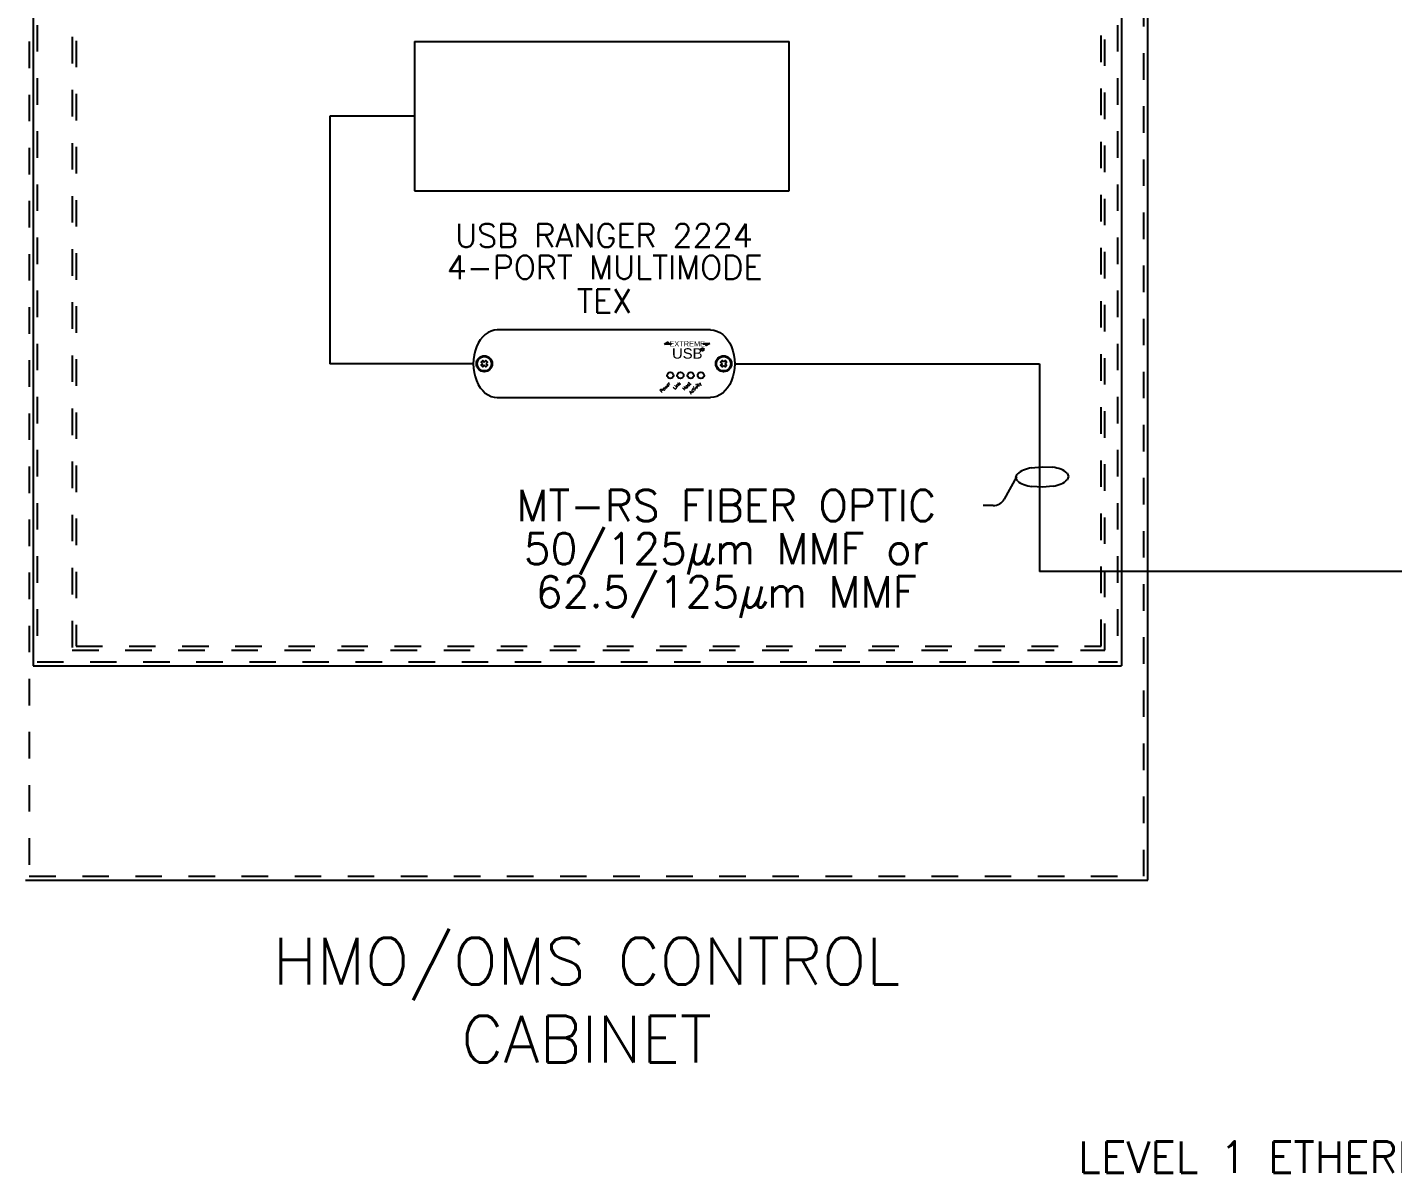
# Model space of a CAD drawing. Extents: x 0 to 34, y 0 to 22.
# Drawn here: x 14.73 to 19.87, y 4.59 to 8.91 of the extents above; entities that cross this region are included whole.
import ezdxf
from ezdxf.enums import TextEntityAlignment as Align

# ---------------------------------------------------------------- set-up
doc = ezdxf.new("R2010")
doc.units = 0
doc.header["$LTSCALE"] = 0.375
doc.header["$MEASUREMENT"] = 0
doc.linetypes.add('HIDDEN', pattern=[0.375, 0.25, -0.125])
doc.layers.get('0').update_dxf_attribs({"color": 4})
for name, color, linetype in [('1', 4, 'Continuous'), ('1A', 6, 'Continuous'), ('DIM', 111, 'Continuous'), ('HIDDEN', 7, 'HIDDEN'), ('TEXT', 7, 'Continuous')]:
    doc.layers.add(name, color=color, linetype=linetype)
doc.styles.add('BOLD', font='swissck.ttf')
doc.styles.add('ROMANS', font='ROMANS.shx')
doc.styles.get("Standard").update_dxf_attribs({"font": 'isocp.shx'})

# ---------------------------------------------------------------- blocks, each defined once
blk = doc.blocks.new('A$C6AC85A23')
h = blk.add_hatch(color=256)
h.dxf.hatch_style = 1
h.paths.add_polyline_path([(-9.38, 0.22), (-9.38, 0.84), (-11.06, -0.22), (-7.97, -0.22), (-7.97, 0.22)])
h = blk.add_hatch(color=256)
h.dxf.hatch_style = 1
h.paths.add_polyline_path([(9.23, -0.22), (9.23, -0.84), (10.9, 0.22), (7.81, 0.22), (7.81, -0.22)])
for points in [[(-11.06, -0.22), (-9.38, 0.84), (-9.38, 0.22), (-7.97, 0.22), (-7.97, -0.22), (-11.06, -0.22)], [(10.9, 0.22), (9.23, -0.84), (9.23, -0.22), (7.81, -0.22), (7.81, 0.22), (10.9, 0.22)]]:
    blk.add_lwpolyline(points)
blk.add_circle((7.39, -2.7), 0.618)
at = {"style": 'BOLD', "width": 1.25}
for s, height, p in [('EXTREME', 2.5, (0, 0)), ('USB', 5, (0, -4.65))]:
    blk.add_text(s, height=height, dxfattribs=at).set_placement(p, align=Align.MIDDLE_CENTER)
blk.add_text('R', height=0.8).set_placement((7.39, -2.7), align=Align.MIDDLE_CENTER)
blk = doc.blocks.new('A$C372C479D')
at = {"layer": '1'}
for points in [[(25.07, 15.9), (-25.07, 15.9)], [(-28.48, 7.95), (-28.83, 8.31), (-28.47, 8.67), (-28.12, 8.31)], [(-28.12, 7.59), (-28.47, 7.24), (-28.83, 7.6), (-28.48, 7.95)], [(-28.12, 8.31), (-27.76, 8.67), (-27.4, 8.31), (-27.76, 7.95)], [(-27.76, 7.95), (-27.4, 7.6), (-27.76, 7.24), (-28.12, 7.59)], [(28.12, 8.31), (27.76, 8.67), (27.4, 8.31), (27.76, 7.95)], [(27.76, 7.95), (27.4, 7.6), (27.76, 7.24), (28.12, 7.59)], [(28.48, 7.95), (28.83, 8.31), (28.47, 8.67), (28.12, 8.31)], [(28.12, 7.59), (28.47, 7.24), (28.83, 7.6), (28.48, 7.95)], [(-25.07, 0), (25.07, 0)]]:
    blk.add_lwpolyline(points, dxfattribs=at)
for centre, radius in [((-28.12, 7.95), 1.87), ((-28.12, 7.95), 1.69), ((28.12, 7.95), 1.87), ((28.12, 7.95), 1.87), ((28.12, 7.95), 1.69), ((15.59, 5.21), 0.74), ((17.97, 5.21), 0.74), ((20.39, 5.21), 0.74), ((22.77, 5.21), 0.74)]:
    blk.add_circle(centre, radius, dxfattribs=at)
blk.add_ellipse((-25.07, 7.95), major_axis=(0, 7.95), ratio=0.710855, start_param=0, end_param=3.141593, dxfattribs=at)
at = {"layer": '1', "extrusion": (0, 0, -1)}
blk.add_ellipse((25.07, 7.95), major_axis=(0, 7.95), ratio=0.710855, start_param=0, end_param=3.141593, dxfattribs=at)
at = {"layer": '1', "xscale": 0.4860545361232198, "yscale": 0.4860545361232198, "zscale": 0.4860545361232198}
blk.add_blockref('A$C6AC85A23', (19.57, 12.62), dxfattribs=at)
at = {"layer": '1', "style": 'ROMANS'}
for s, p in [('Power', (15.45, 3.5)), ('Link', (17.83, 3.5)), ('Host', (20.25, 3.5)), ('Activity', (22.63, 3.5))]:
    blk.add_text(s, height=0.75, rotation=45, dxfattribs=at).set_placement(p, align=Align.MIDDLE_RIGHT)

msp = doc.modelspace()

# ---------------------------------------------------------------- linework, layer by layer
at = {"lineweight": -3, "ltscale": 0.75}
for p, q in [((18.9508, 5.6958), (18.9508, 16.2686)), ((14.7511, 15.9308), (14.7511, 6.5035)), ((18.8513, 15.9308), (18.8513, 6.5035)), ((14.7511, 6.5035), (18.8513, 6.5035)), ((14.7217, 5.6958), (18.9508, 5.6958))]:
    msp.add_line(p, q, dxfattribs=at)
at = {"color": 7, "linetype": 'Continuous', "lineweight": -3}
for p, q in [((16.1874, 8.8542), (16.1874, 8.292)), ((16.1874, 8.8542), (17.6001, 8.8542)), ((17.6001, 8.292), (17.6001, 8.8542)), ((16.1874, 8.292), (17.6001, 8.292))]:
    msp.add_line(p, q, dxfattribs=at)
at = {"layer": 'DIM', "lineweight": -3}
for p, q in [((18.456, 7.2149), (18.4102, 7.1313)), ((18.4542, 7.2121), (18.4592, 7.2246)), ((18.4598, 7.1998), (18.4542, 7.2121)), ((18.512, 7.2489), (18.5524, 7.2531)), ((18.5524, 7.2531), (18.5929, 7.2507)), ((18.6468, 7.2288), (18.6524, 7.2165)), ((18.6524, 7.2165), (18.6473, 7.204)), ((18.5542, 7.1756), (18.5136, 7.1779)), ((18.5945, 7.1797), (18.5542, 7.1756)), ((18.3687, 7.1068), (18.3307, 7.1071))]:
    msp.add_line(p, q, dxfattribs=at)
for centre, radius, start, end in [((18.5109, 7.1723), 0.0735, 112.6424, 134.6356), ((18.5385, 7.1062), 0.1451, 100.4866, 112.6424), ((18.5729, 7.107), 0.1451, 69.9317, 82.0875), ((18.5975, 7.1743), 0.0735, 47.9386, 69.9317), ((18.5957, 7.2563), 0.0735, 292.6424, 314.6356), ((18.509, 7.2544), 0.0735, 227.9386, 249.9317), ((18.5336, 7.3217), 0.1451, 249.9317, 262.0875), ((18.5681, 7.3224), 0.1451, 280.4866, 292.6424), ((18.369, 7.1538), 0.047, 269.6538, 331.2963)]:
    msp.add_arc(centre, radius, start, end, dxfattribs=at)
at = {"layer": 'HIDDEN', "lineweight": -3, "ltscale": 0.75}
for p, q in [((14.7364, 16.2539), (14.7364, 5.7105)), ((18.9361, 5.7105), (18.9361, 16.2539)), ((14.7657, 15.9162), (14.7657, 6.5182)), ((18.8366, 15.9162), (18.8366, 6.5182)), ((14.8979, 15.8721), (14.8979, 6.5622)), ((14.9126, 15.8574), (14.9126, 6.5769)), ((18.7746, 6.5769), (18.7746, 15.8574)), ((18.7893, 6.5622), (18.7893, 15.8721)), ((14.8979, 6.5622), (18.7893, 6.5622)), ((14.9126, 6.5769), (18.7746, 6.5769)), ((14.7657, 6.5182), (18.8366, 6.5182)), ((14.7364, 5.7105), (18.9361, 5.7105))]:
    msp.add_line(p, q, dxfattribs=at)
at = {"layer": 'TEXT'}
for p, q in [((16.1874, 8.5731), (15.869, 8.5731)), ((15.869, 8.5731), (15.869, 7.6409)), ((16.4093, 7.6409, -0.3283), (15.869, 7.6409, -0.3283)), ((17.3943, 7.6409, -0.3283), (18.5422, 7.6409, -0.3283)), ((18.5422, 7.6409), (18.5422, 6.8578)), ((21.0932, 6.8578), (18.5422, 6.8578))]:
    msp.add_line(p, q, dxfattribs=at)

# ---------------------------------------------------------------- block references
at = {"layer": '1A', "xscale": 0.01603282252505075, "yscale": 0.01603282252505075, "zscale": 0.01603282252505075}
msp.add_blockref('A$C372C479D', (16.9018, 7.5134, -0.3283), dxfattribs=at)

# ---------------------------------------------------------------- texts
at = {"layer": 'TEXT', "style": 'ROMANS'}
for s, height, p in [('USB RANGER 2224', 0.088106, (16.9018, 8.0797, -0.3283)), ('4-PORT MULTIMODE', 0.088106, (16.904, 7.9598, -0.3283)), ('TEX', 0.08811, (16.904, 7.8329, -0.3283)), ('HMO/OMS CONTROL', 0.176212, (16.8362, 5.3029, 0.3283)), ('CABINET', 0.17621, (16.8362, 5.0092, 0.3283))]:
    msp.add_text(s, height=height, dxfattribs=at).set_placement(p, align=Align.CENTER)
for s, p in [('MT-RS FIBER OPTIC', (17.3629, 7.1069)), ('50/125µm MMF or', (17.3629, 6.9443)), ('62.5/125µm MMF', (17.3629, 6.7817))]:
    msp.add_text(s, height=0.117475, dxfattribs=at).set_placement(p, align=Align.MIDDLE_CENTER)
msp.add_text('LEVEL 1 ETHERNET', height=0.117475, dxfattribs=at).set_placement((20.1792, 4.6528), align=Align.MIDDLE_RIGHT)

doc.saveas('drawing.dxf')
